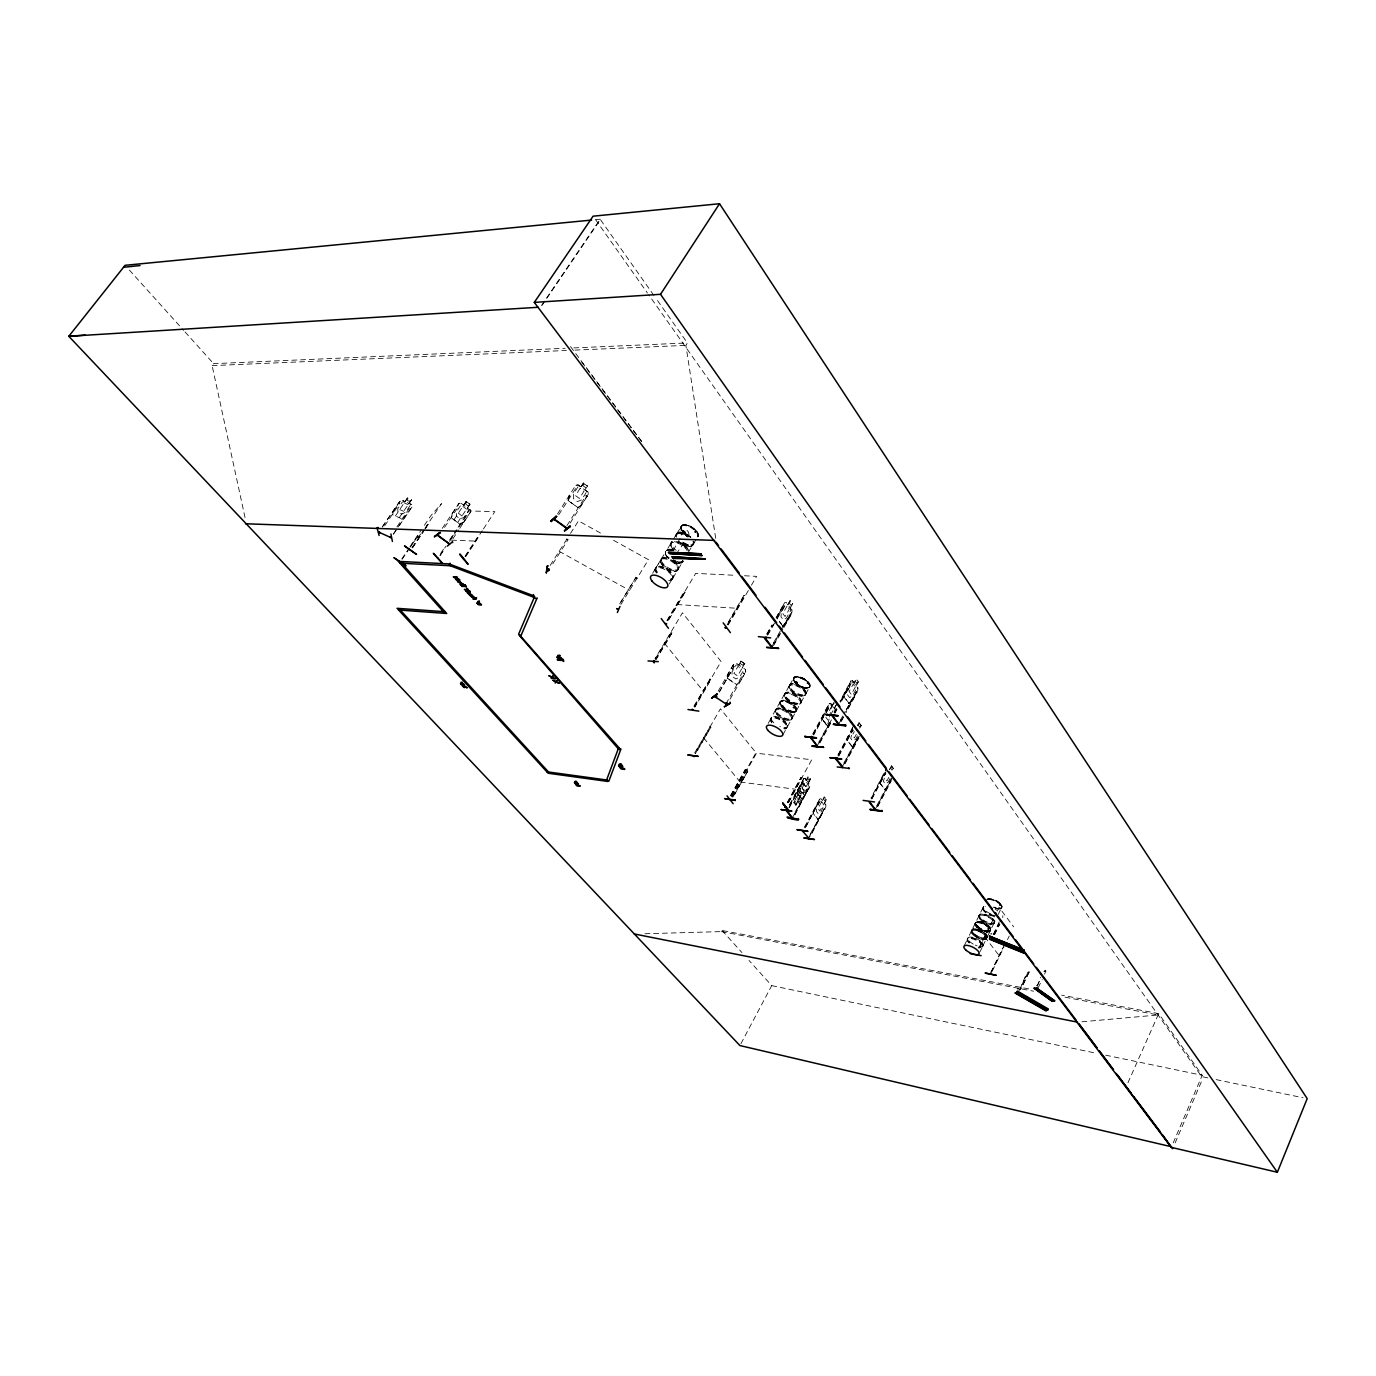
<?xml version="1.0" encoding="UTF-8"?>
<svg xmlns="http://www.w3.org/2000/svg" width="1376" height="1376" viewBox="0 0 1376 1376"><rect width="100%" height="100%" fill="white"/><g stroke="black" fill="none" stroke-linecap="round" stroke-linejoin="round"><path stroke-width="0.75" stroke-dasharray="5 3.75" d="M987.142 937.4L986.575 938.604A8.566 3.251 26.4 0 1 973.331 934.459A8.566 3.251 26.4 0 1 977.493 930.279A8.566 3.251 26.4 0 1 986.558 938.587L986.558 938.587M784.458 625.822L791.888 612.423L791.802 610.101L786.195 602.327L784.578 602.722L777.406 616.689M825.858 804.805L825.824 806.921L809.776 836.763M849.078 703.532L857.712 690.184L857.85 687.862L857.816 690.236L845.81 712.304M997.652 908.47C1006.338 909.983 999.182 900.351 994.71 900.093M807.506 682.737L807.471 683.631M990.686 930.193C990.221 924.982 978.99 918.291 975.016 923.468M800.66 803.016L799.232 803.378L794.537 797.151L794.485 795.07L802.569 782.531L807.385 788.758L805.992 793.247M803.67 778.541L794.434 797.22M800.935 702.895L801.193 701.691M801.228 701.571L800.987 702.826M789.033 686.796L790.22 684.457M695.895 532.684L694.949 531.652L695.671 532.581M679.727 562.492L682.634 561.907M784.251 695.138L785.472 692.919M792.851 711.719L784.423 708.502L779.968 702.706M693.728 542.574L692.644 545.292M678.506 567.72L678.385 569.114L678.54 567.686M670.525 544.844L670.68 543.262M673.156 576.613L672.21 579.158M660.566 561.098L662.011 558.02M796.652 709.878C794.743 704.082 786.814 699.61 780.88 701.089M665.606 551.587L665.554 552.98A9.873 4.524 31.6 0 1 665.726 551.776L665.623 551.535M796.601 710.652L795.586 711.822C786.969 716.466 769.752 695.929 788.19 701.45M779.831 703.136L780.192 701.588M677.37 532.908L675.857 536.09A9.959 4.644 31.6 0 1 679.641 532.976A9.959 4.644 31.6 0 1 688.447 536.485M682.737 531.016L684.061 532.478M683.597 531.239L684.199 532.03M684.182 531.962L684.13 531.136M685.214 532.546L682.668 530.93M673.036 577.903L677.732 569.819L677.044 570.765A9.856 4.472 31.5 0 1 661.942 564.779A9.856 4.472 31.5 0 1 668.375 559.774A9.856 4.472 31.5 0 1 676.975 570.851L677.749 569.836M694.639 531.91L695.826 531.755L695.052 532.323M695.602 532.013L695.241 532.426M698.303 536.141L696.961 531.514M678.42 568.976L683.046 560.995A9.821 4.489 31.6 0 1 673.002 560.496L679.555 562.646M792.37 717.567L791.148 719.751A9.322 3.973 29.3 0 1 776.649 713.697A9.322 3.973 29.3 0 1 783.477 709.896A9.322 3.973 29.3 0 1 791.131 719.734L791.131 719.734M787.571 726.167L786.178 728.437M770.56 719.476L771.712 717.309M978.714 916.33L979.213 914.92M655.234 568.821L656.077 567.342M739.858 681.584L736.538 684.663L727.285 678.334L728.162 673.604L734.027 663.473L736.177 663.112L745.328 669.372L745.74 671.608L739.978 681.688M727.336 678.299L728.162 673.604M829.126 718.977L827.32 725.943L821.988 718.977L829.023 703.79L830.571 703.48L831.723 704.976L829.522 716.862M781.379 706.026L782.841 705.733M783.907 706.92L782.325 706.249M781.585 706.129L783.512 706.989L782.686 705.768M783.598 706.903L783.236 705.957M796.893 682.479L795.964 681.516L795.139 682.307M795.999 681.911L795.259 681.516M796.979 682.84L796.979 681.946L796.79 682.943M797.289 682.238L796.24 682.857L797.203 682.444M792.989 707.35L794.262 707.969M793.969 707.935L793.436 707.075M794.348 707.574L793.161 707.35M792.18 718.341L800.333 703.583M784.44 694.33L776.03 709.328M796.394 710.996L795.569 706.714L788.19 701.416M991.511 933.633L991.941 934.08M581.79 504.648L577.972 507.641L568.064 500.503L569.165 495.532M568.305 500.382L569.32 495.601M805.734 694.33C807.196 690.632 803.274 698.32 805.665 694.433M1002.794 917.706L1002.777 915.728M806.078 688.086L809.914 686.865L808.95 682.806M1029.093 971.903L1021.525 988.106M1019.891 989.292L1025.825 975.378L1028.113 972.006L1029.334 972.041M1018.825 989L1017.432 988.948M775.6 709.741L771.265 717.808M464.056 521.934L460.444 524.669L451.294 517.789L452.446 513.093M805.768 693.986L809.81 686.572M393.622 510.479L392.624 514.727L402.205 519.01L405.886 516.017L402.205 519.01M568.013 539.753L566.826 539.082L568.013 539.753L551.363 566.104M887.537 786.831L884.888 789.772L879.883 783.185L886.574 768.204L870.974 798.08M880.124 783.15L881.362 778.524M853.051 726.648L847.048 740.099L852.26 746.944L858.641 737.089M848.493 735.283L847.169 740.116L852.415 746.772M982.688 908.315L983.668 906.302A8.376 3.285 26.3 0 0 992.543 914.507M851.916 700.762L849.061 703.738L843.66 696.514L850.832 680.948L839.893 701.347M845.242 691.612L843.918 696.462L849.216 703.549M814.42 808.83L813.216 813.199L818.032 819.374L812.992 813.25L819.597 799.06L821.025 798.716L825.772 804.874M822.022 718.994L823.364 714.127L829.264 703.824L830.794 703.514L832.239 705.664L833.65 703.119M655.217 568.976L650.848 576.217M827.372 725.754L830.089 722.916L827.354 725.96L822.074 718.994L823.553 714.161M822.332 718.96L823.639 714.23M778.592 613.369L777.182 618.34L781.74 624.394M797.048 792.834L798.441 788.31L797.048 792.834L802.019 799.06L797.289 792.8M805.923 793.178L807.144 788.809M967.208 939.722L967.81 938.105M971.284 931.483L972.092 929.694M1002.038 907.059L1001.917 905.958M635.85 577.628L637.036 578.298L635.85 577.628L619.664 604.012M1024.879 978.198L1028.354 972.144M1028.973 972.488L1020.39 989.791M801.056 702.293L805.287 694.828M809.914 686.762L809.105 687.604M1044.556 974.156L1045.829 971.043M1045.829 971.456L1045.433 970.269M994.624 921.765L993.816 923.606M693.71 543.503L696.978 538.05M775.617 709.758L776.804 708.52M1173.212 1142.871L1202.228 1075.292L1158.678 1013.63L1061.636 995.158M1175.156 1142.871L1202.727 1078.595M1037.16 985.99L1040.531 978.336A2.976 1.307 -53.2 0 1 1040.617 977.287M1037.298 986.093L1040.531 978.336M983.083 945.862L982.653 946.688M1127.942 1082.757L1158.678 1013.63M678.351 569.234L677.336 570.49M990.41 933.857L991.356 933.96M976.289 926.014L977.614 926.942M977.356 925.962L978.749 927.94L984.597 930.812M1018.034 992.664L1024.759 978.783M789.119 686.177L785.128 693.28M978.456 927.063L978.044 926.048M993.369 934.304L999.612 921.146M993.627 934.407L998.976 923.141M988.862 928.628L987.83 927.974M987.796 928.164L988.432 928.748M999.286 905.305L1000.283 905.546L999.784 904.6M990.72 972.574L1002.64 947.978M991.098 972.643L1004.858 944.263M992.268 971.078L1003.947 946.963M1007.49 939.653L1009.262 936.007M978.8 947.995L990.359 925.222L979.42 948.391M979.041 948.322L996.396 912.907M997.29 911.067L999.096 907.403L1013.682 926.874M979.832 952.037L982.43 946.877M982.86 945.828L986.3 938.845A8.445 3.216 26.4 0 0 977.287 930.812A8.445 3.216 26.4 0 0 973.193 934.94A8.445 3.216 26.4 0 0 986.214 939.017A8.428 3.199 26.4 0 0 977.287 930.83A8.428 3.199 26.4 0 0 973.193 934.94A8.428 3.199 26.4 0 0 986.214 939M986.884 937.624A8.428 3.199 26.4 0 0 977.975 929.454A8.428 3.199 26.4 0 0 973.864 933.564A8.428 3.199 26.4 0 0 986.884 937.624A8.445 3.216 26.4 0 0 977.958 929.436A8.445 3.216 26.4 0 0 973.864 933.564A8.445 3.216 26.4 0 0 986.884 937.641L993.627 923.846A8.394 3.251 26.3 0 0 984.734 915.694A8.394 3.251 26.3 0 0 980.606 919.89A8.394 3.251 26.3 0 0 993.592 923.898M994.263 922.522A8.394 3.251 26.3 0 0 985.405 914.335A8.394 3.251 26.3 0 0 981.277 918.532A8.394 3.251 26.3 0 0 994.263 922.522L995.932 919.151M998.236 914.404L1001.539 907.627M964.37 945.467L967.517 939.034M971.559 930.847L968.016 937.916M978.99 915.762L972.161 929.591M982.997 907.661L979.437 914.73M994.298 934.579L999.63 923.932M994.556 934.682L999.905 924.036M1038.14 987.727L1042.234 979.626M675.84 535.212L673.586 538.962M787.502 726.562L791.527 719.373A9.322 3.973 29.3 0 0 783.735 709.448A9.322 3.973 29.3 0 0 776.89 713.25A9.322 3.973 29.3 0 0 791.372 719.287M770.612 719.063L766.828 725.788M889.911 778.747L888.036 782.29L885.353 783.924L883.375 781.31L885.8 773.312M876.804 805.648L891.287 778.248M875.274 809.346L891.046 779.986M877.406 806.405L892.955 776.632M877.802 806.474L891.304 780.897M740.924 1043.679L771.73 985.629L749.008 960.431M871.369 798.149L884.974 772.521M871.576 798.854L886.127 771.42M871.971 798.906L885.559 773.295M891.424 765.899L889.412 769.683L891.424 765.899L893.523 768.754M888.844 777.337L886.97 780.88L884.992 778.266M856.354 734.337L854.41 737.914L852.346 735.18L854.29 731.602M859.673 728.196L861.324 725.634L859.123 722.692L857.609 725.238M857.454 735.799L855.511 739.376L852.742 740.993L850.678 738.258L853.189 730.14M843.918 763.009L857.884 737.158M842.318 766.742L858.297 737.209M844.52 763.8L860.602 733.7M844.933 763.852L858.899 738.018M826.391 799.422L820.956 812.27L818.359 813.852L816.398 811.427L816.914 807.23L820.56 800.488L822.263 800.608L824.207 796.79L826.391 799.422L824.327 802.999M810.189 834.217L824.482 808.469L810.154 836.814M808.572 837.95L824.482 808.469M837.829 755.132L854.032 725.083M838.242 755.183L852.294 729.28M838.448 755.94L852.518 730.054M838.861 755.974L852.914 730.088M857.626 725.462L859.123 722.692M804.478 827.182L819.632 799.198L820.99 798.871M804.84 827.234L818.84 801.4L805.424 827.956M805.046 827.905L819.047 802.07M795.07 812.132L808.572 788.104L795.001 814.764M792.404 817.74L809.724 786.487M794.623 814.695L809.845 786.504L808.589 782.6L808.71 785.146L805.012 791.905L802.397 793.488C797.426 795.62 798.493 809.191 800.264 795.362C805.252 794.279 804.461 789.704 800.282 794.055L800.436 788.242L799.404 794.296L795.844 796.807L796.48 797.581L799.353 795.638L798.648 800.196L796.756 797.805L800.488 790.994L801.038 786.78L804.754 780.02L806.439 780.14C810.774 769.218 806.99 784.681 805.218 778.214L803.722 778.678M673.311 550.331L681.636 535.608A5.418 3.681 -88.3 0 1 685.644 529.812A5.418 3.681 -88.3 0 1 688.929 536.262M789.428 804.977L803.842 778.696M789.807 805.046L803.016 780.914L789.36 807.626M788.981 807.574L803.223 781.602M858.177 681.86L856.027 685.764L856.44 688.619L852.432 695.946L849.56 697.563L847.427 694.691L847.994 689.995L852.036 682.651L853.894 682.892L856.164 678.746L858.452 681.842L856.147 685.781L857.85 687.862M644.897 933.736L721.437 931.604L722.056 930.486L1032.12 989.533M793.849 802.69L799.456 789.669L802.07 788.087L805.768 781.344L807.678 783.821L803.98 790.581L803.429 794.795L799.714 801.589L798.028 801.486L795.913 805.321L793.849 802.69L795.964 799.043M840.289 720.388L845.174 711.461M846.154 709.689L856.336 691.87L856.973 692.713L846.223 712.355M838.758 724.017L842.662 716.862M846.567 709.724L856.336 691.87M840.942 721.23L844.847 714.092M841.355 721.282L845.26 714.127M795.913 805.115L797.908 801.468M808.348 782.617L810.447 778.971L808.417 776.305M808.589 782.6L810.567 778.988M830.536 715.09L833.495 709.706L831.414 706.937L827.458 714.11M836.298 704.598L834.183 708.434L834.596 711.186M836.574 704.581L834.338 708.399L835.868 710.515M833.994 712.08L835.954 708.502M834.406 712.132L836.384 708.537M840.306 701.382L850.144 683.494L850.764 684.354L840.942 702.242M834.63 712.923L836.608 709.345M840.53 702.19L850.351 684.319M818.858 742.025L831.035 719.854M817.224 745.775L831.431 719.889M835.06 712.974L837.021 709.397M819.477 742.834L831.654 720.663M787.21 802.569L800.952 777.509L801.916 777.629L787.416 804.771M819.89 742.885L832.05 720.714M787.433 802.844L800.952 777.509M788.156 802.707L811.72 759.758L756.473 753.222L731.98 796.807M812.717 734.027L829.126 703.807L830.794 703.514M813.113 734.079L828.438 706.301L829.057 707.126L813.749 734.887M813.354 734.853L828.644 707.092M826.34 712.63L830.296 705.441L832.119 705.664L834.355 701.605M833.546 704.237L834.252 702.964M670.697 543.279L672.021 541.68A9.838 4.541 31.6 0 0 676.201 550.314M782.927 734.75L786.78 727.887M670.473 544.019L666.139 551.122M807.007 683.236L807.867 683.046M789.772 684.956L793.9 677.732M730.518 795.552L745.224 769.425L746.17 770.199L745.224 769.425M730.88 795.603L745.568 769.476M731.12 796.274L745.809 770.147M731.482 796.326L755.992 752.724L720.439 708.812L694.983 752.982M732.204 797.082L747.804 771.093L733.133 797.22M732.892 796.945L747.804 771.093M1017.724 988.931L1017.913 988.518M774.103 643.916L780.312 633.046M773.484 645.757L782.806 629.468M783.838 627.645L791.08 614.986L790.409 614.074L782.738 626.716M787.932 604.718L790.202 600.744L792.352 603.823M790.374 607.779L792.645 603.806L790.065 600.486L787.794 604.7L785.799 604.374L781.534 611.821L780.932 616.672L783.236 619.733L786.298 618.185L790.546 610.755L790.082 607.796L792.645 603.806M773.415 643.005L781.706 628.54M771.764 646.668L780.054 632.186M781.086 630.363L790.409 614.074M785.696 623.018L791.768 612.423M744.605 663.817L742.386 667.618L743.625 670.215L739.583 677.25L735.868 678.936L732.187 676.424L731.963 672.056L736.04 665.021L738.723 665.107L740.89 661.082L744.812 663.782L742.644 667.532M694.639 752.947L710.274 726.459M695.258 753.687L710.876 727.216L695.62 753.738M725.909 703.876L743.659 673.019L744.743 673.758L729.951 699.3M766.656 634.13L771.867 625.065M776.03 617.807L784.526 602.55M767.068 634.147L772.28 625.082M776.46 617.824L783.752 605.13L784.44 606.042L777.13 618.736M767.344 635.024L773.587 624.154M777.767 616.895L784.44 606.042M767.756 635.058L776.098 620.559M718.134 691.268L734.13 663.628M719.218 692.008L734.096 666.466L732.823 665.864L733.907 666.62M719.407 691.87L734.096 666.466M740.959 661.306L738.723 664.849M693.917 706.215L710.205 678.918L710.842 679.727L694.932 707.058M694.295 706.249L710.205 678.918M694.57 707.006L721.058 661.512L682.479 612.784L654.993 658.777M727.887 624.635L745.018 595.378L743.952 595.309L727.904 622.726M728.162 624.979L750.384 587.019M751.416 585.23L756.611 576.355L744.003 575.736M727.096 624.893L744.21 595.653M655.354 658.812L671.866 631.188L672.537 632.031L656.042 659.637M655.664 659.603L672.537 632.031M666.964 620.438L684.078 591.921L685.093 591.99L668.237 620.851M667.222 620.782L695.688 573.379L735.61 575.323M667.979 620.524L685.093 591.99M669.132 584.026L672.348 578.711L671.694 579.606M688.464 552.086L692.506 545.412M698.182 535.969L697.752 536.692A9.752 4.575 31.6 0 0 690.855 527.593A9.752 4.575 31.6 0 0 680.759 527.249L676.682 533.836M658.244 564.074C665.244 552.567 654.03 570.851 656.558 566.929M661.392 558.897L665.709 551.81M619.733 603.789L635.918 577.404M620.92 604.46L648.457 559.671L613.49 540.269M800.884 703.016L800.058 703.841A9.305 4.025 29.3 0 0 792.37 694.054A9.305 4.025 29.3 0 0 785.507 697.942A9.305 4.025 29.3 0 0 799.955 703.927L799.955 703.927M550.159 565.433L569.389 535.195M570.524 533.406L578.505 520.868L600.59 533.114M566.912 525.615L586.038 495.635L587.191 496.478L586.038 495.635M588.257 494.19L581.601 504.579L577.954 507.434M570.146 523.104L588.429 494.242L587.982 491.903L584.903 489.856M715.709 538.326L685.884 345.376L687.415 342.951L655.458 297.646M580.93 486.794L583.407 482.924L587.586 485.969L584.834 489.908L586.107 492.728L581.498 499.952L577.404 501.552L573.482 498.714L573.362 494.087L578.006 486.846L580.93 487.07L583.458 483.165M557.504 514.005L575.787 485.178L578.212 484.816L580.982 487.018M558.673 514.848L575.822 488.239L574.48 487.586L575.822 488.239M464.985 556.3L479.106 534.817M465.432 556.317L482.271 530.689M483.423 528.952L494.81 511.614L468.872 510.943L457.503 528.074M465.724 556.644L479.828 535.178M440.733 553.341L445.428 546.272M449.556 540.063L456.368 529.777M439.856 555.44L445.858 546.289M450.554 539.22L455.112 532.46M440.286 555.474L444.981 548.405M449.574 541.404L467.995 513.506L469.061 514.297M470.437 512.061L463.953 521.814L460.427 524.462M452.807 538.842L458.793 529.932M459.773 528.315L470.592 512.113L470.231 509.877L467.393 507.847M453.994 519.801L466.12 501.328L469.99 504.27L467.582 507.899M467.324 507.968L468.459 510.634L463.936 517.428L460.066 518.89L456.419 516.155L456.419 511.769L460.96 504.975L463.695 505.233L466.172 501.552M457.623 522.536L469.784 504.287M442.264 528.35L458.913 503.358L461.201 503.066L463.764 505.181M452.584 513.179L459.068 503.461M444.517 527.404L458.707 506.248L457.64 505.439M411.957 547.614L423.911 529.88M424.909 528.332L441.541 503.616L430.86 515.673L422.466 528.16M412.37 547.906L424.135 530.362M425.322 528.625L429.794 521.108M412.559 547.7L424.324 530.173M425.494 528.418L430.206 521.401M401.775 558.948L408.947 548.37M409.928 546.822L421.262 529.949M402.188 559.241L409.343 548.646M410.323 547.115L419.818 533.062M676.201 554.046L685.489 540.63M396.942 526.87L409.635 507.778L410.822 508.552L409.635 507.778M393.364 533.94L396.838 528.814M397.991 527.094L412.164 506.385M393.433 534.215L398.06 527.369M399.229 525.666L412.353 506.471L411.888 504.545L408.896 503.375M405.06 501.586L407.451 497.957L411.527 499.866L409.136 503.392M395.445 515.983L407.451 497.957M541.576 305.386L600.142 219.231L654.236 295.909M542.058 305.369L598.956 221.656M399.246 517.686L411.51 499.78M990.462 930.709L988.002 931.758L982.43 930.365L977.046 927.046L975.188 923.141L975.188 924.603M382.322 526.784L398.61 502.911L399.797 503.668L398.61 502.911M382.39 527.06L400.124 500.95L402.411 500.331L405.198 501.655M393.794 510.599L400.244 501.139M384.678 525.856L399.728 503.392M975.446 922.625L979.368 922.109L983.29 923.313M683.012 530.792L683.098 531.652M684.629 532.374L683.803 532.168M685.214 532.185L683.012 532.048M683.184 561.27L679.383 562.99L672.778 560.909A9.873 4.524 31.6 0 0 682.926 561.305M245.048 517.548L212.11 365.62L213.59 363.66L565.209 348.283M796.584 710.738L792.765 711.925M666.552 550.211L669.648 549.385L673.948 550.417A9.873 4.524 31.6 0 0 666.792 550.159M411.682 544.208L422.157 532.495M884.888 789.772L887.606 786.745M817.912 819.356L820.492 816.57M817.929 819.167L820.44 816.45M804.461 796.136L801.916 798.854L804.633 796.257M800.024 785.438L802.552 782.72M852.277 746.755L854.96 743.9M671.488 542.127L671.763 541.92A9.976 4.61 31.6 0 0 673.913 549.265M795.741 681.533L796.463 682.513M797.495 682.926L796.635 682.96M783.34 707.058L782.256 706.249M804.771 695.396L804.702 695.448A9.271 4.059 29.2 0 1 790.271 689.479A9.271 4.059 29.2 0 1 797.151 685.54A9.271 4.059 29.2 0 1 804.702 695.43L804.702 695.43M782.738 625.908L785.834 623.036L782.72 626.114L776.924 618.392M1036.472 985.44L1037.005 985.577M568.064 500.503L578.023 507.589M1045.072 970.613L1044.006 971.662L1045.33 970.458M990.273 931.07L990.032 927.613M451.294 517.789L460.513 524.617M469.99 504.27L466.068 501.38M470.162 509.928L470.592 512.113M744.812 663.782L740.838 661.134M745.328 669.372L745.586 671.574M743.659 673.019L744.743 673.758M986.85 899.543L987.727 899.027M1001.608 907.919L1000.679 908.452M682.909 524.892L680.896 526.664A9.821 4.61 31.6 0 0 687.931 535.918L682.324 531.291M681.67 525.529C687.088 523 693.435 527.507 696.91 531.514M683.115 531.067L684.061 530.912M684.921 532.598L683.941 532.357M666.397 550.486L669.424 549.746L673.724 550.813A9.821 4.489 31.6 0 0 666.655 550.503M989.55 931.225L986.506 931.26M987.71 898.992L989.069 898.82M795.741 676.51L793.384 678.901L794.64 681.774L799.783 686.005L806.044 688.12M795.104 681.584L796.188 681.98M795.724 676.476L803.773 678.557L808.916 682.806M799.284 803.223L800.746 802.896M829.057 703.79L830.605 703.497M850.884 681.103L852.535 680.656L854.014 682.668M976.977 926.082L977.424 926.392A8.445 3.234 26.4 0 0 990.41 930.468A8.445 3.234 26.4 0 0 981.501 922.247A8.445 3.234 26.4 0 0 977.373 926.426M575.908 485.332L578.126 485.057L587.776 492.04M595.86 219.661L600.142 219.231M405.112 501.776L402.274 502.051L397.767 508.673L397.87 512.422L401.672 514.108L405.645 512.182L410.151 505.542L408.913 503.461M684.749 532.03L683.425 530.998M1081.897 1021.8L1158.076 1014.972L1063.149 996.843M989.069 898.786L994.693 900.128M573.792 347.922L687.415 342.951M212.11 365.62L566.413 350.484M574.996 350.106L685.884 345.376M793.212 707.711L794.348 708.107L793.625 707.126M792.559 712.252L794.244 712.235M451.534 540.149L475.442 541.095M783.752 605.13L784.01 606.025M743.952 595.309L745.018 595.378M685.351 592.316L684.078 591.921M792.043 610.015L791.871 612.475M676.975 604.546L737.897 608.33M791.08 614.986L789.996 614.057M852.415 680.656L857.747 687.948M977.854 921.61L979.523 921.765M976.668 925.79L978.525 926.702M978.267 927.269L975.36 924.276M856.973 692.713L855.924 691.818M710.842 679.727L709.827 678.884M822.074 718.994L827.492 725.771M893.523 768.72L891.545 765.916M747.581 770.818L746.876 770.973M801.176 777.801L802.139 777.922M740.271 782.05L795.534 789.256M825.05 809.191L824.121 808.434M805.098 778.214L809.896 784.492M802.569 782.531L807.385 788.758M809.14 788.844L808.211 788.052M721.437 931.604L1033.617 991.202M771.73 985.629L1097.222 1053.414M1105.616 1055.168L1202.228 1075.292M1207.87 1077.89L1201.661 1076.6L648.681 294.774M1216.143 1079.61L1303.055 1097.756M990.772 898.941L992.681 899.388M995.76 908.022L997.652 908.504M978.009 927.235L976.599 926.53M984.597 930.795L986.489 931.277M671.488 550.039L673.741 550.778M669.149 557.727L668.117 557.228M796.601 683.218L795.362 682.53M801.95 687.002L804.083 687.725M995.742 908.057L993.747 907.283A8.394 3.302 26.3 0 0 1001.625 907.678A8.394 3.302 26.3 0 0 997.153 901.727A8.394 3.302 26.3 0 0 987.71 899.302M411.768 504.717L402.411 500.331M404.303 502.945L408.104 504.631M399.797 509.567L403.615 511.27M801.606 677.542L803.756 678.592M782.703 707.247L781.792 706.679M983.307 923.279L990.531 929.11M559.138 551.312L629.606 590.424M790.151 702.861L792.198 704.134M727.508 678.23L736.573 684.422M583.39 483.217L587.363 485.986M458.363 513.231L461.992 515.966M461.115 503.272L470.024 510.014M462.886 506.437L466.516 509.172M987.125 925.446L988.673 926.684M975.894 925.807L977.08 927.011A8.445 3.234 26.4 0 0 990.118 931.088A8.445 3.234 26.4 0 0 981.191 922.866A8.445 3.234 26.4 0 0 977.063 927.028M1000.042 903.482L1001.229 904.737M129.378 270.074L183.61 330.343M185.038 331.926L213.59 363.66M722.056 930.486L741.922 952.553M703.652 737.932L739.772 781.551M709.913 726.425L710.876 727.216M664.35 643.108L703.583 691.509M670.542 550.52L673.483 550.228A9.838 4.541 31.6 0 1 674.068 542.368A9.838 4.541 31.6 0 1 687.226 550.761M984.7 936.798L999.509 956.096M879.986 783.133L885.026 789.583M825.755 717.188L827.853 719.958M581.721 362.043L585.591 367.186M586.881 368.906L590.751 374.048M592.041 375.768L595.928 380.911M597.218 382.631L601.088 387.774M602.378 389.494L606.248 394.637M607.538 396.357L611.426 401.5M612.716 403.22L616.586 408.362M617.876 410.082L621.746 415.225M623.036 416.945L626.923 422.088M628.213 423.808L632.083 428.951M633.373 430.654L637.243 435.814M638.55 437.516L642.42 442.676M859.002 722.692L861.187 725.668M570.49 346.58L637.466 435.796M638.756 437.516L642.626 442.659M830.622 703.669L835.748 710.498M595.567 219.678L647.442 293.036M684.904 531.463L685.231 532.357M682.29 531.308L680.896 526.664A9.821 4.61 31.6 0 1 691.13 527.111A9.821 4.61 31.6 0 1 698.079 536.279M793.78 680.294L794.674 681.756A9.15 4.042 29.2 0 0 808.916 687.656A9.15 4.042 29.2 0 0 801.486 677.852A9.15 4.042 29.2 0 0 794.674 681.791M773.88 722.83A9.202 3.887 29.3 0 1 775.066 716.5A9.202 3.887 29.3 0 1 787.347 724.24A9.202 3.887 29.3 0 1 779.779 726.545M772.108 721.85A9.34 3.939 29.3 0 1 774.722 716.913A9.34 3.939 29.3 0 1 786.281 723.329A9.34 3.939 29.3 0 1 783.632 728.248M771.695 722.796A9.202 3.887 29.3 0 1 773.656 717.894A9.202 3.887 29.3 0 1 784.767 723.294A9.202 3.887 29.3 0 1 784.698 729.108M771.85 722.297A9.357 3.939 29.3 0 1 773.862 717.309A9.357 3.939 29.3 0 1 785.146 722.778A9.357 3.939 29.3 0 1 785.06 728.695M987.039 899.56A8.359 3.285 26.3 0 1 996.018 900.764A8.359 3.285 26.3 0 1 1001.848 907.111A8.359 3.285 26.3 0 1 993.868 907.008M988.862 899.543A8.342 3.285 26.3 0 1 1001.143 905.941A8.342 3.285 26.3 0 1 993.541 907.678M994.04 915.917A8.514 3.32 26.3 0 1 984.115 910.723A8.514 3.32 26.3 0 1 985.319 906.423M993.764 916.313A8.376 3.268 26.3 0 1 983.995 911.187A8.376 3.268 26.3 0 1 985.164 906.973M994.246 915.487A8.514 3.337 26.3 0 1 984.958 910.929A8.514 3.337 26.3 0 1 984.201 906.199M995.14 909.037A8.376 3.285 26.3 0 1 996.671 910.258M969.34 942.663A8.583 3.234 26.4 0 1 970.355 937.864A8.583 3.234 26.4 0 1 981.707 943.472A8.583 3.234 26.4 0 1 978.68 947.273M973.21 944.108A8.445 3.182 26.4 0 1 969.082 937.194A8.445 3.182 26.4 0 1 981.243 941.734A8.445 3.182 26.4 0 1 979.058 946.292M977.184 945.828A8.445 3.182 26.4 0 1 975.188 945.088M969.547 942.233A8.583 3.234 26.4 0 1 970.579 937.452A8.583 3.234 26.4 0 1 981.914 943.042A8.583 3.234 26.4 0 1 978.886 946.843M969.203 943.145A8.445 3.182 26.4 0 1 969.684 938.415A8.445 3.182 26.4 0 1 980.555 943.128A8.445 3.182 26.4 0 1 980.039 947.84M674.102 550.262A9.804 4.489 31.6 0 0 666.982 549.987A9.787 4.489 31.6 0 1 674.102 550.297M682.616 561.614A9.873 4.524 31.6 0 1 675.461 561.288M692.971 541.473A9.959 4.644 31.6 0 1 690.563 546.031A9.959 4.644 31.6 0 1 680.896 542.574M693.246 541.026A9.959 4.644 31.6 0 1 690.838 545.584A9.959 4.644 31.6 0 1 681.172 542.127M676.648 537.156A9.959 4.644 31.6 0 1 679.933 532.529A9.959 4.644 31.6 0 1 690.666 537.638M693.9 542.024A9.787 4.575 31.6 0 1 681.533 541.559A9.821 4.575 31.6 0 0 693.917 542.024M697.477 536.932A9.752 4.575 31.6 0 0 692.025 527.3A9.821 4.61 31.6 0 0 681.034 526.905A9.821 4.61 31.6 0 0 690.356 536.743A9.752 4.575 31.6 0 1 681.086 526.922A9.752 4.575 31.6 0 1 692.025 527.3A9.821 4.61 31.6 0 1 697.512 536.984M687.673 536.348A9.752 4.575 31.6 0 1 680.759 527.249M679.194 541.886A9.838 4.541 31.6 0 1 688.602 550.813M676.614 541.611A9.976 4.61 31.6 0 1 687.931 549.815M673.638 549.712A9.976 4.61 31.6 0 1 672.572 541.92M674.274 541.766A9.976 4.61 31.6 0 1 687.656 550.28M655.509 572.038A9.873 4.438 31.5 0 1 659.981 567.772A9.873 4.438 31.5 0 1 671.247 574.927A9.873 4.438 31.5 0 1 668.702 580.414M656.765 573.156A10.028 4.506 31.5 0 1 658.898 566.998A10.028 4.506 31.5 0 1 671.264 573.861A10.028 4.506 31.5 0 1 669.097 579.984M672.52 561.288A9.821 4.489 31.6 0 0 682.72 560.462A9.787 4.489 31.6 0 1 670.37 559.929M667.635 550.228A9.873 4.524 31.6 0 1 671.333 550.383M673.156 561.666A10.01 4.541 31.5 0 1 675.668 571.092A10.01 4.541 31.5 0 1 661.374 563.162A10.01 4.541 31.5 0 1 668.633 559.155M657.47 572.192A9.873 4.438 31.5 0 1 660.205 566.19A9.873 4.438 31.5 0 1 672.503 573.981A9.873 4.438 31.5 0 1 667.584 578.608M657.057 572.691A10.028 4.506 31.5 0 1 659.826 566.602A10.028 4.506 31.5 0 1 672.331 574.532A10.028 4.506 31.5 0 1 667.326 579.21M671.23 559.791A10.01 4.541 31.5 0 1 676.94 570.386A10.01 4.541 31.5 0 1 662.011 563.266A10.01 4.541 31.5 0 1 668.908 558.69M673.69 560.737A9.856 4.472 31.5 0 1 676.149 570.008A9.856 4.472 31.5 0 1 662.097 562.216A9.856 4.472 31.5 0 1 669.235 558.26M891.442 767.223L890.771 768.479L892.044 770.164L892.714 768.909L891.442 767.223M821.61 801.795L817.963 808.538L819.907 810.963L823.553 804.238L821.61 801.795M824.224 798.046L823.57 799.232L824.826 800.798L825.48 799.611L824.224 798.046M859.02 724.034L858.332 725.307L859.656 727.078L860.344 725.806L859.02 724.034M857.437 681.997L856.715 683.304L855.356 681.447L856.061 680.14L857.437 681.997M855.304 687.071L851.297 694.416L849.147 691.543L853.172 684.199L855.304 687.071M795.448 801.279L794.778 802.5L796.016 804.083L796.687 802.862L795.448 801.279M808.417 777.56L807.764 778.764L808.985 780.364L809.656 779.16L808.417 777.56M787.038 606.025L782.772 613.472L785.06 616.551L789.325 609.121L787.038 606.025M790.099 601.948L789.342 603.273L790.822 605.251L791.578 603.926L790.099 601.948M743.539 664.04L742.816 665.296L740.46 663.679L741.182 662.424L743.539 664.04M741.664 668.874L737.605 675.908L733.941 673.397L738 666.362L741.664 668.874M580.104 488.36L575.46 495.601L579.382 498.439L584.009 491.198L580.104 488.36M583.682 484.369L582.856 485.659L585.368 487.482L586.193 486.192L583.682 484.369M466.361 502.687L465.552 503.908L467.874 505.663L468.683 504.442L466.361 502.687M407.795 499.127L407.004 500.296L409.446 501.38L410.237 500.21L407.795 499.127M994.04 923.399L994.005 923.434A8.531 3.302 26.3 0 0 984.941 915.16A8.531 3.302 26.3 0 0 980.744 919.409A8.531 3.302 26.3 0 0 993.954 923.485L993.971 923.451M795.586 711.822L795.569 711.874A9.202 3.956 29.3 0 1 781.104 705.922A9.202 3.956 29.3 0 1 787.88 702.121A9.202 3.956 29.3 0 1 795.397 711.856L795.552 711.839M977.27 926.667L977.08 926.547A8.394 3.216 26.4 0 1 981.346 922.608A8.394 3.216 26.4 0 1 990.221 930.778A8.428 3.234 26.4 0 1 977.201 926.77A8.428 3.234 26.4 0 1 981.329 922.608A8.428 3.234 26.4 0 1 990.238 930.812A8.394 3.216 26.4 0 1 977.235 926.753M668.65 557.934L667.102 556.248A9.873 4.524 31.6 0 0 668.719 557.899M802.397 793.488L800.471 791.028L802.397 793.47M803.997 790.564L802.07 788.087L803.98 790.581M785.335 698.44A9.15 3.956 29.3 0 0 799.559 704.34A9.15 3.956 29.3 0 0 792.094 694.622A9.15 3.956 29.3 0 0 785.335 698.44M781.31 705.63A9.15 3.939 29.3 0 0 795.534 711.53A9.15 3.939 29.3 0 0 788.035 701.846A9.15 3.939 29.3 0 0 781.31 705.63M794.881 681.498A9.099 4.008 29.2 0 0 809.036 687.329A9.099 4.008 29.2 0 0 801.658 677.594A9.133 4.025 29.2 0 0 794.846 681.516A9.133 4.025 29.2 0 0 809.054 687.381A9.133 4.025 29.2 0 0 801.64 677.594A9.099 4.008 29.2 0 0 794.881 681.498M781.637 705.08A9.133 3.922 29.3 0 0 795.81 710.979A9.133 3.922 29.3 0 0 788.345 701.313A9.133 3.922 29.3 0 0 781.637 705.08M794.468 682.204A9.116 4.025 29.2 0 0 808.658 688.052A9.116 4.025 29.2 0 0 801.262 678.299A9.116 4.025 29.2 0 0 794.468 682.204A9.082 4.008 29.2 0 0 808.624 688.034A9.082 4.008 29.2 0 0 801.262 678.316A9.082 4.008 29.2 0 0 794.502 682.204M786.143 697.03A9.15 3.973 29.3 0 0 800.368 702.912A9.15 3.973 29.3 0 0 792.903 693.194A9.15 3.973 29.3 0 0 786.143 697.03M790.099 689.978A9.133 3.99 29.2 0 0 804.306 695.843A9.133 3.99 29.2 0 0 796.876 686.108A9.133 3.99 29.2 0 0 790.099 689.978M785.748 697.512A9.288 4.025 29.3 0 0 800.196 703.497A9.288 4.025 29.3 0 0 792.61 693.607A9.288 4.025 29.3 0 0 785.748 697.512M790.512 689.049A9.271 4.059 29.2 0 0 804.943 695A9.271 4.059 29.2 0 0 797.392 685.11A9.271 4.059 29.2 0 0 790.512 689.049M790.89 688.568A9.133 3.99 29.2 0 0 805.098 694.416A9.133 3.99 29.2 0 0 797.667 684.68A9.133 3.99 29.2 0 0 790.89 688.568M780.932 706.352A9.133 3.922 29.3 0 0 795.104 712.235A9.133 3.922 29.3 0 0 787.64 702.586A9.133 3.922 29.3 0 0 780.932 706.352M776.477 714.196A9.185 3.904 29.3 0 0 790.736 720.147A9.185 3.904 29.3 0 0 783.202 710.463A9.185 3.904 29.3 0 0 776.477 714.196M777.285 712.768A9.185 3.922 29.3 0 0 791.544 718.702A9.185 3.922 29.3 0 0 784.01 709.018A9.185 3.922 29.3 0 0 777.285 712.768M977.51 926.22A8.376 3.216 26.4 0 0 990.445 930.245A8.376 3.216 26.4 0 0 981.604 922.092A8.376 3.216 26.4 0 0 977.51 926.22M980.95 918.996A8.531 3.302 26.3 0 0 994.143 923.072A8.531 3.302 26.3 0 0 985.147 914.748A8.531 3.302 26.3 0 0 980.95 918.996M976.908 927.441A8.376 3.216 26.4 0 0 989.86 931.449A8.376 3.216 26.4 0 0 981.002 923.296A8.376 3.216 26.4 0 0 976.908 927.441M973.554 934.046A8.566 3.251 26.4 0 0 986.764 938.174A8.566 3.251 26.4 0 0 977.717 929.866A8.566 3.251 26.4 0 0 973.554 934.046M673.328 559.98A9.804 4.489 31.6 0 0 682.702 561.374A9.787 4.489 31.6 0 1 673.311 559.98M689.273 546.461A9.804 4.558 31.6 0 0 692.541 541.955A9.821 4.575 31.6 0 1 689.29 546.478A9.821 4.575 31.6 0 1 678.729 541.456A9.804 4.558 31.6 0 0 689.273 546.461M679.417 533.596A9.804 4.558 31.6 0 0 675.702 536.606A9.821 4.575 31.6 0 1 679.4 533.578A9.821 4.575 31.6 0 1 688.086 537.036A9.804 4.558 31.6 0 0 679.417 533.596M680.312 532.116A9.787 4.575 31.6 0 0 677.078 536.674A9.821 4.575 31.6 0 1 680.312 532.116A9.821 4.575 31.6 0 1 690.89 537.139A9.787 4.575 31.6 0 0 680.312 532.116M665.502 552.258A9.821 4.489 31.6 0 0 668.461 558.346A9.787 4.489 31.6 0 1 665.502 552.275"/><path stroke-width="1.5" d="M1047.876 1009.726L1016.916 991.632L1047.583 1009.898L1048.409 1009.038L1017.432 991.116L1016.623 991.993L1047.618 1009.881M1046.018 1010.947L1015.144 993.025M1046.517 1010.569L1015.282 992.939M730.381 703.222L724.378 706.748L730.381 703.222L730.071 702.138M619.991 606.455L617.36 612.475M564.59 530.895L570.369 526.44M570.386 526.406L564.349 530.861L569.853 525.821M789.239 811.496L782.875 802.844M782.686 803.378L789.686 811.651L782.738 803.412M437.62 557.951L438.101 558.398M452.205 542.092L447.252 546.152M392.401 541.422L390.922 533.974M730.398 632.633L723.174 622.864M989.533 936.076L1022.144 949.234M1024.002 952.261L1023.985 953.207L989.585 939.292L989.688 938.346L1024.122 952.209L989.568 938.415M881.603 810.842L870.165 809.312M870.406 809.862L881.844 811.307M1024.054 950.317L989.55 936.402L1022.144 949.732M989.705 938.862L1024.002 952.639M814.42 839.463L803.79 837.932L814.437 839.532M845.621 724.997L833.323 724.309L845.638 725.926M837.193 766.965L848.717 768.341M725.53 628.024L726.459 628.075L725.204 627.903M812.098 745.947L823.639 747.357L812.115 746.016M766.501 647.236L778.472 648.01M766.776 647.614L778.764 648.526M735.197 800.488L735.18 799.542M735.197 800.454L724.636 798.596L734.956 800.075M798.338 819.391C772.349 812.786 799.628 822.762 798.562 818.84M687.948 709.517L698.87 711.134M547.338 566.104L546.289 573.121L547.287 566.086L548.37 565.914M547.235 570.042L548.164 568.684C550.486 569.062 548.026 572.21 547.27 570.094M547.872 568.598L547.149 569.733L548.628 570.558M1024.174 949.939L1024.054 950.885L989.568 936.97L989.671 935.955M985.285 972.952L996.293 975.292L985.354 973.21M618.667 747.736L606.61 779.968L607.951 781.465L548.181 773.243L397.096 608.312L445.153 611.752M620.954 749.008L608.828 781.19L606.61 779.968L546.84 771.781M1277.358 1172.266L1307.2 1098.616L719.528 203.734L593.09 216.187L534.301 302.393L1171.268 1147.36L1277.358 1172.266L660.514 294.309L534.301 302.393M534.679 596.393L518.7 633.975L620.008 748.854L618.134 748.613L519.199 635.248L521.091 635.385L537.156 597.872M1171.268 1147.36L1162.72 1135.08M468.029 564.022L459.98 553.978M459.67 554.442L467.892 564.177M881.844 811.427L881.81 810.292M848.94 767.653L848.958 768.788M836.453 757.677L835.748 758.744M836.866 759.655L836.849 757.729L836.522 759.724M845.604 724.86L845.621 726.064M810.636 737.811L811.238 736.487M811.307 736.573L810.67 737.742L817.516 746.618M817.963 746.652L811.083 737.777L811.651 736.538M811.083 737.777L811.909 736.728M726.752 704.736C725.565 705.372 725.616 701.158 727.577 703.36M765.796 637.346L765.245 638.722L765.95 637.449M766.398 637.398L765.796 638.774L766.243 637.931M715.004 696.738L716.139 697.529L716.844 696.583M624.326 768.513L624.67 769.476L621.23 769.012L619.802 767.395L624.618 768.857M622.537 765.452L619.338 764.23L621.144 763.749M653.892 660.618L653.978 662.664M654.254 660.652L654.374 662.682L653.136 661.632M653.772 661.873L654.443 660.755M559.224 655.492L560.084 655.44L557.693 655.475L559.705 656.06M534.026 596.152L533.424 597.098L533.492 594.552M461.046 682.255L462.405 682.307M479.089 601.622L477.61 601.622L479.484 601.002M404.561 546.014L416.584 554.442L404.63 545.945M475.236 597.752C480.086 600.744 467.978 598.319 474.978 598.68C475.27 599.076 475.253 597.459 476.595 597.683M466.326 587.07L466.292 585.97L461.665 586.331L465.896 586.589M466.516 589.048L467.737 589.977C471.125 592.23 459.102 587.896 467.324 589.96L466.911 588.429L468.15 589.358M660.514 294.309L719.528 203.734M462.972 584.542L460.943 582.461L457.898 582.048L461.7 583.63L459.928 584.37L463.368 583.94M464.452 585.161L460.582 585.092L464.022 584.662L465.122 585.866L465.019 584.68L464.09 585.264L465.122 585.866M465.019 584.68L464.09 585.264M455.508 576.802C462.8 582.014 446.959 574.618 456.402 577.473A2.408 0.963 33.2 0 0 455.508 576.802L457.468 577.112M533.424 597.098L450.158 565.725L450.141 563.197M400.949 609.258L400.364 610.136L548.542 772.022M452.446 541.49L452.704 542.608M439.408 532.615L434.42 536.726L440.423 532.529M434.524 536.692L440.44 532.546M402.308 562.354L401.706 563.266L446.718 613.49L398.644 609.998M378.142 527.472L377.024 527.765L379.105 535.505M981.157 955.666L970.166 953.637M394.086 557.848L406.04 565.966L394.121 557.779M765.796 638.774C759.724 633.631 775.926 651.605 771.3 646.72M441.988 562.715L433.337 553.307L441.92 562.87M831.964 715.572L839.05 724.894M841.837 766.604C848.304 772.521 824.207 744.777 842.525 767.55M378.692 531.858L379.948 532.409M733.167 803.687L727.01 795.878M802.363 830.829L809.14 838.586M1034.546 988.157L1052.657 1001.315L1034.236 988.054M668.478 628.333L661.22 618.564M391.214 537.724L378.95 532.22M1034.012 988.26L1052.158 1001.384M1053.827 1001.143L1054.67 1000.73L1036.059 987.899L1036.936 987.762M551.466 521.607L550.744 521.091L556.695 516.602M556.093 516.052L550.761 521.057M556.644 516.413L551.484 521.366M555.422 520.231L554.132 519.337M786.332 810.619L792.61 818.41M869.047 801.83L875.411 810.034M565.949 527.455L567.084 528.315M874.534 801.967L863.13 800.402M797.014 829.556L807.901 831.379M791.854 811.152L781.155 809.673M797.323 829.883L807.506 831.156M781.155 809.501L791.51 810.877M841.785 759.208L830.227 757.866M816.587 738.138L804.736 736.47M837.76 715.64L825.806 714.471L837.743 715.658M838.139 715.984L826.254 714.746M687.983 754.891L698.234 756.37L687.983 755.08M770.698 637.896L758.365 636.624M658.278 661.632L648.01 660.944M716.913 694.072L711.65 698.096L716.965 694.02M725.737 704.048L727.13 704.701M725.72 704.013L726.562 702.74M711.667 698.062L717.464 694.347M1036.403 987.865L1054.738 1000.988M772.521 647.666L764.987 637.776M665.072 623.362L666.603 623.844L665.623 623.775M693.315 710.068L692.231 709.225M839.463 724.946L832.377 715.606M874.895 809.38L875.979 810.189L869.494 801.83M793.04 818.548L786.384 810.55M784.716 807.213L785.937 807.712M463.402 559.086L463.884 559.533M618.134 609.413L616.654 608.588L617.944 609M123.513 267.305L140.077 265.551M591.577 220.074L125.096 265.31L68.8 336.294L739.927 1045.554L1171.526 1146.758M704.908 559.189L672.4 557.624L705.252 559.155M672.021 556.73L704.667 558.828L672.107 556.833M700.831 553.806L668.306 552.309L701.175 553.771M669.527 553.479L702.19 555.56L669.613 553.582M85.174 335.125L68.8 336.294L538.24 307.278M725.1 627.473L726.253 627.645M547.442 569.853L549.334 569.423M245.496 523.757L714.677 540.407M715.038 696.48L716.26 697.305M668.822 553.066L701.261 553.892M672.95 558.45L705.338 559.258M399.9 563.162L450.158 565.725L448.542 563.885L398.283 561.356L443.364 611.632M437.637 535.126L449.608 544.053L437.688 535.47M666.483 623.792L665.657 623.827M845.38 725.444L833.46 724.344M812.373 746.342L823.502 747.323M829.814 757.591L841.441 758.898M870.028 809.415L881.603 810.98M784.647 807.23L785.593 807.368M802.879 831.482L802.776 830.846M561.821 658.794L563.455 659.551M798.579 819.769L787.657 817.722M566.706 528.367L554.218 519.423M634.181 933.943L1077.666 1022.179M390.99 537.62L389.855 537.07M458.053 578.608L459.79 579.743M380.034 532.753L378.864 532.22M449.539 564.108L532.89 595.498M989.568 938.742L1024.019 952.794M808.778 838.655L808.744 838.053M391.162 537.414L390.13 537.276M693.47 755.923L694.054 756.662L693.538 755.923M618.134 748.613L620.421 749.886M534.077 597.339L536.554 598.818M714.987 696.703L726.975 704.581M401.276 561.958L404.664 564.315M554.304 519.113L566.964 528.212M730.45 800.006L731.241 799.869M715.967 542.127L718.547 545.55M721.144 548.972L739.222 572.984M741.802 576.406L756.009 595.275M765.056 607.263L776.683 622.709M779.263 626.132L781.843 629.554M784.44 632.994L802.518 656.988M805.098 660.411L823.192 684.422M825.772 687.845L839.979 706.714M847.736 716.999L865.814 740.993M868.394 744.433L886.488 768.427M889.068 771.867L907.145 795.861M909.725 799.301L929.11 825.015M931.69 828.438L949.784 852.449M952.364 855.872L970.441 879.866M973.021 883.306L992.406 909.02M994.986 912.443L1013.08 936.454M1015.66 939.877L1033.737 963.888M1036.317 967.311L1076.376 1020.459M1099.39 1051.006L1113.442 1069.668M1117.278 1074.759L1131.261 1093.318M1133.772 1096.655L1160.209 1131.726M1099.424 1051.161L1113.511 1069.926M1116.074 1073.332L1172.644 1148.702M809.243 838.672L808.228 837.967M464.417 686.005L463.007 686.228L464.434 687.656L462.388 685.833L467.221 687.862L464.417 686.005M459.825 581.136L457.83 581.36L455.456 579.055L459.825 581.136M580.053 785.954L577.129 786.006L575.736 784.475L580.053 785.954M478.951 603.342L480.792 604.477L479.037 603.238M560.359 660.446C551.742 658.949 563.42 659.758 563.506 661.495C565.14 661.271 560.617 657.694 560.359 660.446M463.97 684.612L460.564 683.58L463.97 684.612M481.445 604.735C475.442 606.18 476.681 599.317 481.445 604.735M560.772 658.02L556.988 657.057L560.737 658.124M472.88 597.356L469.491 595.223L472.381 595.584L474.29 597.511L472.002 595.842L472.88 597.356M577.903 783.684L574.497 782.703L577.903 783.684M622.158 766.552L618.598 765.452L622.158 766.552M464.538 684.99C458.414 686.125 460.633 680.14 464.538 684.99M561.391 658.433C554.562 659.878 557.177 653.067 561.391 658.433M479.158 604.253L476.922 603.152L479.158 604.253M578.47 784.045C572.416 784.905 574.721 779.504 578.47 784.045M622.743 766.931C616.259 767.894 618.787 762.098 622.743 766.931M459.257 580.947L457.503 579.588L459.257 580.947M472.243 596.995L470.661 595.756L472.243 596.995M552.86 676.063L551.862 677.009L548.8 675.685L551.69 677.267L551.312 678.54L552.326 677.577L555.336 678.901L552.498 677.319L552.86 676.063M556.764 680.535L555.749 681.481L552.705 680.14L555.577 681.739L555.199 682.995L556.214 682.032L559.224 683.356L556.386 681.791L556.764 680.535M816.26 737.777L804.65 736.504L816.26 737.777M470.042 591.302L465.81 591.044L470.042 591.302M469.904 592.454L466.877 592.265L468.855 594.312L471.934 594.759L468.15 593.159L469.904 592.454M576.544 781.585L575.168 781.465L576.544 781.585M1096.827 1047.618L1078.939 1023.882L1096.861 1047.755M767.619 729.968A9.202 3.853 29.3 0 0 781.895 735.954A9.202 3.853 29.3 0 0 774.31 726.322A9.202 3.853 29.3 0 0 767.619 729.968M965.797 949.99A8.428 3.148 26.5 0 0 978.8 954.101A8.428 3.148 26.5 0 0 969.856 945.966A8.428 3.148 26.5 0 0 965.797 949.99M652.018 581.085A9.873 4.403 31.5 0 0 667.068 587.191A9.873 4.403 31.5 0 0 658.399 576.166A9.873 4.403 31.5 0 0 652.018 581.085"/></g></svg>
